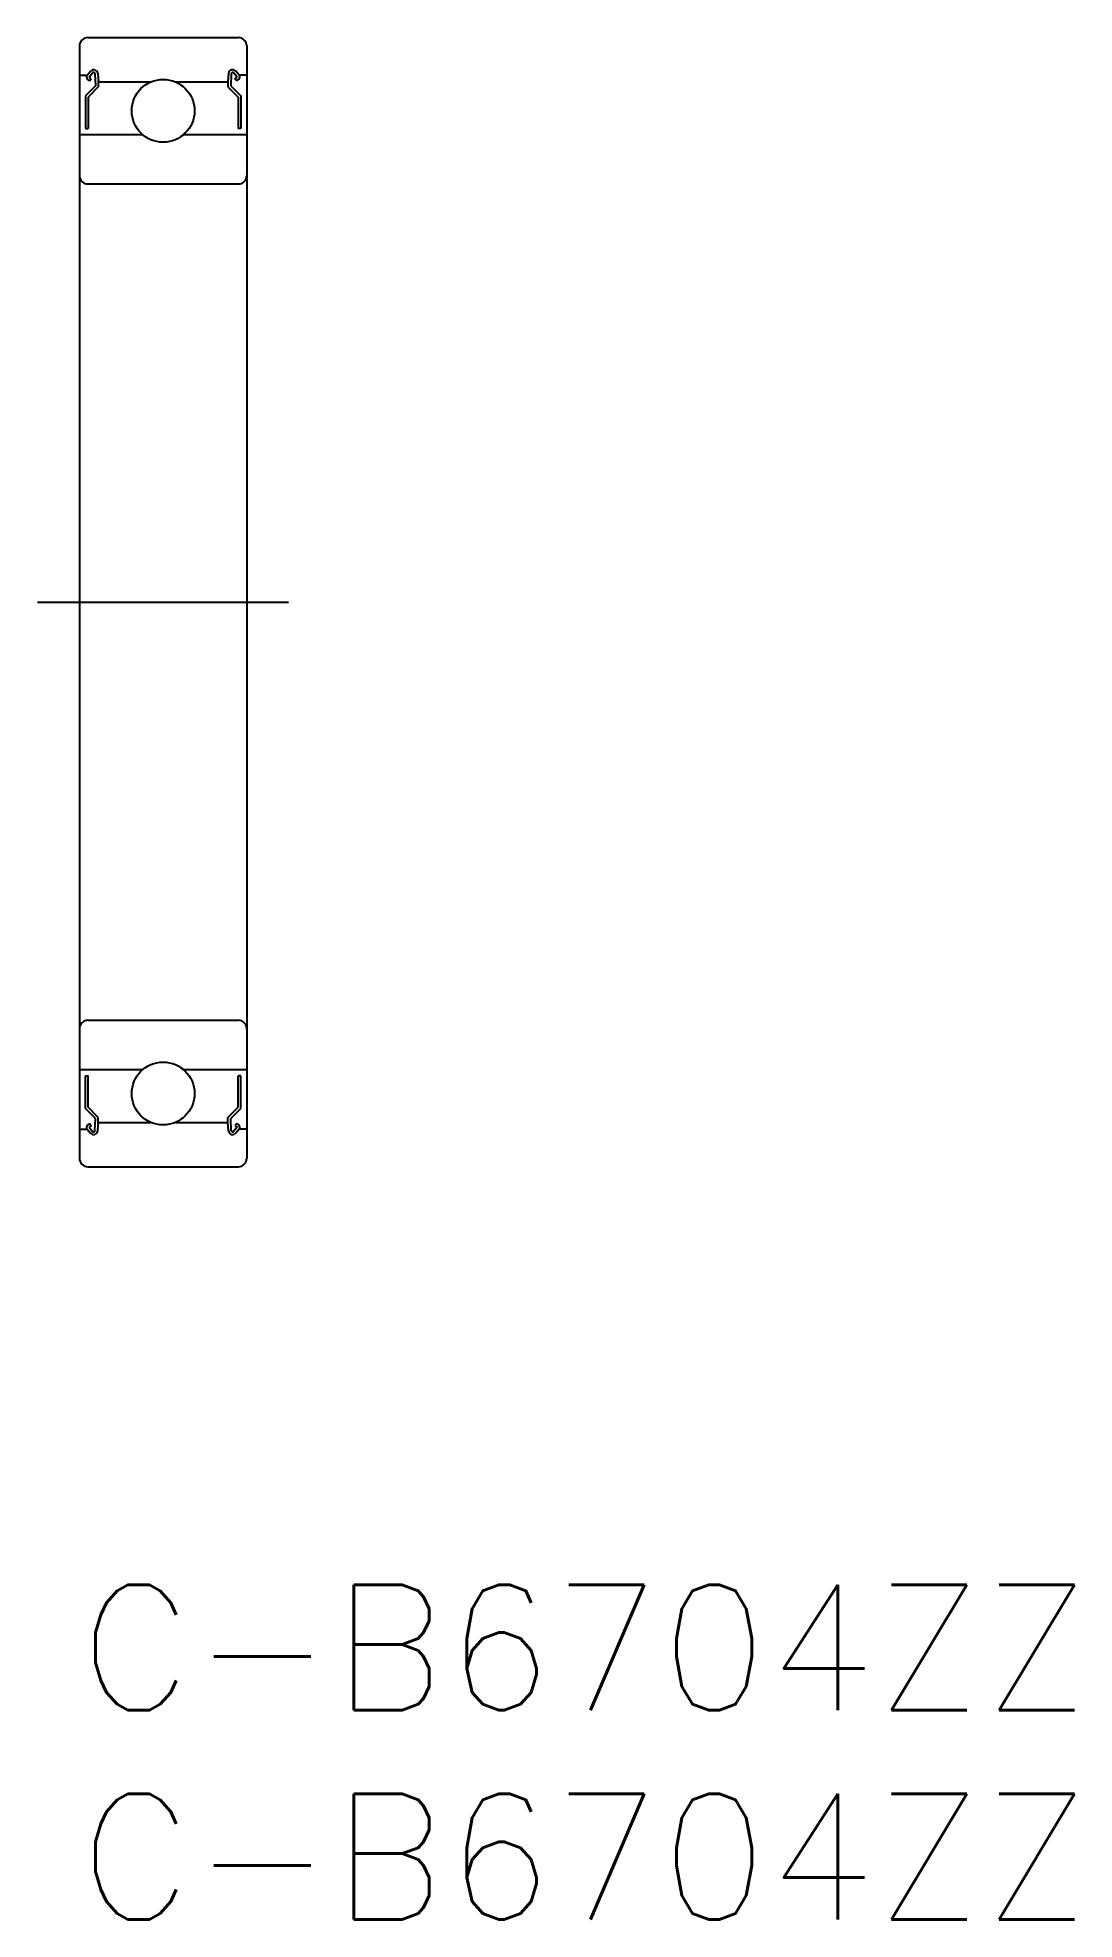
# Model space of a CAD drawing. Extents: x -1 to 23.8, y -8 to 37.
import ezdxf

# ---------------------------------------------------------------- set-up
doc = ezdxf.new("R2010")
doc.units = 0
doc.header["$LTSCALE"] = 0.5
doc.linetypes.add('CENTER', pattern=[50.8, 31.75, -6.35, 6.35, -6.35])
for name, color, linetype in [('MSM_CENTER', 1, 'CENTER'), ('MSM_CONTINUOUS', 7, 'CONTINUOUS'), ('MSM_PART_NUMBER', 7, 'CONTINUOUS')]:
    doc.layers.add(name, color=color, linetype=linetype)
doc.styles.get("Standard").update_dxf_attribs({"font": 'txt.shx', "height": 1, "bigfont": 'bigfont.shx'})

# ---------------------------------------------------------------- blocks, each defined once
blk = doc.blocks.new('*U7')
at = {"layer": 'MSM_PART_NUMBER'}
blk.add_text('C-B6704ZZ', height=3, dxfattribs=at).set_placement((0, -3))
blk = doc.blocks.new('*U8')
at = {"layer": 'MSM_PART_NUMBER'}
blk.add_text('C-B6704ZZ', height=3, dxfattribs=at).set_placement((0, -8))

msp = doc.modelspace()

# ---------------------------------------------------------------- linework, layer by layer
at = {"layer": 'MSM_CENTER'}
msp.add_line((-1, 23.5), (5, 23.5), dxfattribs=at)
at = {"layer": 'MSM_CONTINUOUS'}
for p, q in [((0.2, 37), (3.8, 37)), ((0, 36.8), (0, 10.2)), ((4, 36.8), (4, 10.2)), ((0, 36.1), (0.182, 36.1)), ((0.033, 36.1), (0.182, 36.1)), ((0.182, 36.1), (0.264, 36.197)), ((0.24, 35.966), (0.19, 36.008)), ((0.232, 36.058), (0.314, 36.155)), ((0.282, 36.016), (0.232, 36.058)), ((0.24, 35.966), (0.282, 36.016)), ((0.371, 36.136), (0.385, 35.85)), ((0.436, 36.143), (0.453, 35.94)), ((3.564, 36.143), (3.547, 35.94)), ((3.629, 36.136), (3.615, 35.85)), ((3.768, 36.058), (3.686, 36.155)), ((3.718, 36.016), (3.768, 36.058)), ((3.76, 35.966), (3.718, 36.016)), ((3.818, 36.1), (3.736, 36.197)), ((3.76, 35.966), (3.81, 36.008)), ((3.967, 36.1), (3.818, 36.1)), ((4, 36.1), (3.818, 36.1)), ((0.385, 35.85), (0.141, 35.606)), ((0.141, 35.606), (0.141, 34.83)), ((0.45, 35.823), (0.206, 35.579)), ((0.206, 35.579), (0.206, 34.83)), ((0.45, 35.976), (0.45, 35.823)), ((0.453, 35.94), (1.706, 35.94)), ((2.294, 35.94), (3.547, 35.94)), ((3.55, 35.976), (3.55, 35.823)), ((3.55, 35.823), (3.794, 35.579)), ((3.615, 35.85), (3.859, 35.606)), ((3.794, 35.579), (3.794, 34.83)), ((3.859, 35.606), (3.859, 34.83)), ((0, 34.68), (1.513, 34.68)), ((0.141, 34.83), (0.206, 34.83)), ((2.463, 34.68), (2.487, 34.68)), ((2.487, 34.68), (4, 34.68)), ((3.859, 34.83), (3.794, 34.83)), ((0.2, 33.5), (3.8, 33.5)), ((0.2, 13.5), (3.8, 13.5)), ((0, 12.32), (1.513, 12.32)), ((0.141, 12.17), (0.206, 12.17)), ((0.141, 11.394), (0.141, 12.17)), ((0.206, 11.421), (0.206, 12.17)), ((2.463, 12.32), (2.487, 12.32)), ((2.487, 12.32), (4, 12.32)), ((3.794, 11.421), (3.794, 12.17)), ((3.859, 12.17), (3.794, 12.17)), ((3.859, 11.394), (3.859, 12.17)), ((0.385, 11.15), (0.141, 11.394)), ((0.45, 11.177), (0.206, 11.421)), ((3.55, 11.177), (3.794, 11.421)), ((3.615, 11.15), (3.859, 11.394)), ((0, 10.9), (0.182, 10.9)), ((0.033, 10.9), (0.182, 10.9)), ((0.182, 10.9), (0.264, 10.803)), ((0.24, 11.034), (0.19, 10.992)), ((0.282, 10.984), (0.232, 10.942)), ((0.232, 10.942), (0.314, 10.845)), ((0.24, 11.034), (0.282, 10.984)), ((0.371, 10.864), (0.385, 11.15)), ((0.436, 10.857), (0.453, 11.06)), ((0.45, 11.024), (0.45, 11.177)), ((0.453, 11.06), (1.706, 11.06)), ((2.294, 11.06), (3.547, 11.06)), ((3.564, 10.857), (3.547, 11.06)), ((3.55, 11.024), (3.55, 11.177)), ((3.629, 10.864), (3.615, 11.15)), ((3.768, 10.942), (3.686, 10.845)), ((3.76, 11.034), (3.718, 10.984)), ((3.718, 10.984), (3.768, 10.942)), ((3.818, 10.9), (3.736, 10.803)), ((3.76, 11.034), (3.81, 10.992)), ((4, 10.9), (3.818, 10.9)), ((3.967, 10.9), (3.818, 10.9)), ((0.2, 10), (3.8, 10))]:
    msp.add_line(p, q, dxfattribs=at)
for centre in [(2, 35.25), (2, 11.75)]:
    msp.add_circle(centre, 0.75, dxfattribs=at)
for centre, radius, start, end in [((0.2, 36.8), 0.2, 90, 180), ((3.8, 36.8), 0.2, 0, 90), ((0.232, 36.058), 0.0651, 140.0002, 230.0848), ((0.338, 36.134), 0.0977, 4.9968, 140.0002), ((0.339, 36.134), 0.0326, 2.8198, 140.0033), ((3.662, 36.134), 0.0977, 39.9998, 175.0032), ((3.661, 36.134), 0.0326, 39.9967, 177.1802), ((3.768, 36.058), 0.0651, 309.9152, 39.9998), ((0.2, 33.7), 0.2, 180, 270), ((3.8, 33.7), 0.2, 270, 0), ((0.2, 13.3), 0.2, 90, 180), ((3.8, 13.3), 0.2, 0, 90), ((0.232, 10.942), 0.0651, 129.9152, 219.9998), ((0.338, 10.866), 0.0977, 219.9998, 355.0032), ((0.339, 10.866), 0.0326, 219.9967, 357.1802), ((3.662, 10.866), 0.0977, 184.9968, 320.0002), ((3.661, 10.866), 0.0326, 182.8198, 320.0033), ((3.768, 10.942), 0.0651, 320.0002, 50.0848), ((0.2, 10.2), 0.2, 180, 270), ((3.8, 10.2), 0.2, 270, 0)]:
    msp.add_arc(centre, radius, start, end, dxfattribs=at)

# ---------------------------------------------------------------- block references
for name in ['*U7', '*U8']:
    msp.add_blockref(name, (0, 0), dxfattribs=at)

doc.saveas('drawing.dxf')
